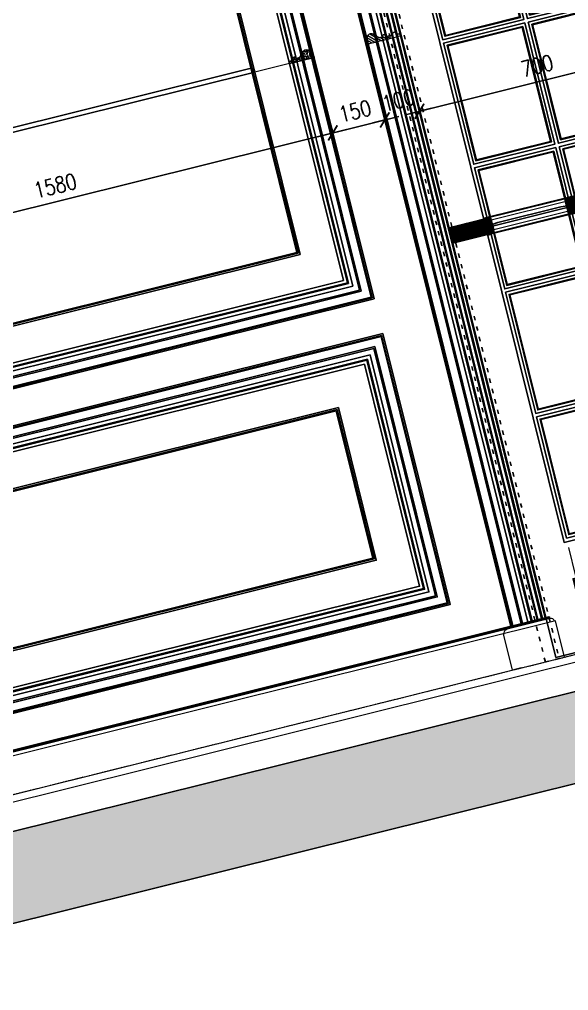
# Model space of a CAD drawing. Header units: inches. Extents: x 122939 to 389145, y 29603 to 529479.
# Drawn here: x 336917 to 338455, y 504473 to 507190 of the extents above; entities that cross this region are included whole.
import ezdxf

# ---------------------------------------------------------------- set-up
doc = ezdxf.new("R2010")
doc.units = ezdxf.units.IN
doc.header["$MEASUREMENT"] = 0
for name, pattern in [('ACAD_ISO03W100', [30, 12, -18]), ('DASHED', [0.75, 0.5, -0.25]), ('HIDDEN', [0.375, 0.25, -0.125])]:
    doc.linetypes.add(name, pattern=pattern)
for name, color, linetype, lineweight in [('A-Dim-ID', 9, 'Continuous', 20), ('A-FLOR-TIL1', 6, 'Continuous', 18), ('CQ Gypsum Hatch', 8, 'Continuous', 20), ('CQ Marble', 6, 'Continuous', 0), ('GRC', 41, 'Continuous', 0)]:
    doc.layers.add(name, color=color, linetype=linetype, lineweight=lineweight)
for name, color, linetype in [('A-Hidden', 8, 'HIDDEN'), ('A-WALL', 7, 'Continuous'), ('Calliper_wall hatch_CHB', 8, 'Continuous'), ('gypsum', 31, 'Continuous')]:
    doc.layers.add(name, color=color, linetype=linetype)
doc.styles.add('ST9', font='romans.shx', dxfattribs={"width": 0.8})
doc.dimstyles.new('DIM-20', dxfattribs={"dimscale": 1000, "dimtxt": 0.044, "dimasz": 0.035, "dimexe": 0.022, "dimexo": 0.022, "dimgap": 0.022, "dimtad": 1, "dimdec": 0, "dimzin": 0, "dimdsep": 46, "dimtxsty": 'ST9', "dimblk1": 'ARCHTICK', "dimblk2": 'ARCHTICK', "dimsah": 1, "dimcen": 0.088, "dimdle": 0.04, "dimclrd": 256, "dimclre": 256, "dimclrt": 3, "dimadec": 0, "dimazin": 0, "dimtfac": 1, "dimtdec": 0, "dimtix": 1, "dimtofl": 0, "dimtmove": 1, "dimatfit": 3, "dimldrblk": 'CLOSED', "dimfxl": 1, "dimtolj": 1, "dimtzin": 0, "dimarcsym": 0})
pattern_1 = [(135, (1.718, -3005.4238), (-1.76776695, -1.76776695), [])]
pattern_2 = [(135, (994.3506, -3005.4238), (-1.76776695, -1.76776695), [])]

# ---------------------------------------------------------------- blocks, each defined once
blk = doc.blocks.new('_ARCHTICK')
at = {"color": 0, "linetype": 'ByBlock', "const_width": 0.15}
blk.add_lwpolyline([(-0.5, -0.5), (0.5, 0.5)], dxfattribs=at)
blk = doc.blocks.new('*D206')
at = {"layer": 'A-Dim-ID', "lineweight": -2, "transparency": 16777216}
for p, q in [((337812.7, 506799.7), (337789.3, 506893.6)), ((336222.6, 506481.2), (337833.4, 506882)), ((336279.4, 506418.3), (336256.1, 506512.2))]:
    blk.add_line(p, q, dxfattribs=at)
at = {"layer": 'Defpoints', "color": 0, "transparency": 16777216}
for p in [(337794.6, 506872.3), (337818, 506778.4, 0), (336284.7, 506396.9, 0)]:
    blk.add_point(p, dxfattribs=at)
at = {"layer": 'A-Dim-ID', "lineweight": -2, "transparency": 16777216, "xscale": 35, "yscale": 35, "zscale": 35}
for p, rotation in [((337794.6, 506872.3), 13.9714232829857), ((336261.4, 506490.8), 193.9714232829857)]:
    blk.add_blockref('_ARCHTICK', p, dxfattribs=dict(at, rotation=rotation))
at = {"layer": 'A-Dim-ID', "color": 3, "transparency": 16777216, "insert": (337017.4, 506724.3), "char_height": 44, "attachment_point": 5, "rotation": 13.9714, "style": 'ST9'}
blk.add_mtext('\\A1;1580', dxfattribs=at)
blk = doc.blocks.new('_CLOSED')
at = {"color": 0, "linetype": 'ByBlock'}
for p, q in [((-1, 0.167), (0, 0)), ((-1, 0.167), (-1, -0.167)), ((0, 0), (-1, -0.167)), ((0, 0), (-1, 0))]:
    blk.add_line(p, q, dxfattribs=at)
blk = doc.blocks.new('*D207')
at = {"layer": 'A-Dim-ID', "lineweight": -2, "transparency": 16777216}
for p, q in [((337938.9, 506913.8), (337934.9, 506929.9)), ((337755.8, 506862.6), (337979, 506918.2)), ((337793.3, 506877.5), (337789.3, 506893.6))]:
    blk.add_line(p, q, dxfattribs=at)
at = {"layer": 'Defpoints', "color": 0, "transparency": 16777216}
for p in [(337940.2, 506908.5), (337944.2, 506892.4, 0), (337798.6, 506856.2, 0)]:
    blk.add_point(p, dxfattribs=at)
at = {"layer": 'A-Dim-ID', "lineweight": -2, "transparency": 16777216, "xscale": 35, "yscale": 35, "zscale": 35}
for p, rotation in [((337940.2, 506908.5), 13.9714232829857), ((337794.6, 506872.3), 193.9714232829857)]:
    blk.add_blockref('_ARCHTICK', p, dxfattribs=dict(at, rotation=rotation))
at = {"layer": 'A-Dim-ID', "color": 3, "transparency": 16777216, "insert": (337856.8, 506933.1), "char_height": 44, "attachment_point": 5, "rotation": 13.9714, "style": 'ST9'}
blk.add_mtext('\\A1;150', dxfattribs=at)
blk = doc.blocks.new('M1')
at = {"layer": 'gypsum', "linetype": 'Continuous'}
h = blk.add_hatch(dxfattribs=at)
h.set_pattern_fill('GYPSUM', color=251, scale=36.842105, style=0, pattern_type=2)
h.set_pattern_definition([(360, (273234.79, 528507.015), (2e-15, 36.8421), [0, -36.8421]), (360, (273234.527, 528503.77), (2e-15, 36.8421), [0, -36.8421]), (360, (273237.11, 528504.44), (2e-15, 36.8421), [0, -36.8421]), (315, (273237.37, 528509.747), (36.8421, -9e-15), [0.2358, -51.8668]), (360, (273235.53, 528509.4), (2e-15, 36.8421), [0, -36.8421]), (360, (273235.53, 528509.4), (2e-15, 36.8421), [0, -36.8421]), (315, (273242.219, 528506.049), (36.8421, -9e-15), [0.2358, -51.8668]), (360, (273242.8, 528506.687), (2e-15, 36.8421), [0, -36.8421]), (360, (273242.8, 528506.687), (2e-15, 36.8421), [0, -36.8421]), (360, (273239.94, 528504.064), (2e-15, 36.8421), [0, -36.8421]), (315, (273244.39, 528504.474), (36.8421, -9e-15), [0.2358, -51.8668]), (315, (273244.39, 528504.474), (36.8421, -9e-15), [0.2358, -51.8668]), (315, (273242.807, 528509.432), (36.8421, -9e-15), [0.2358, -51.8668]), (315, (273242.807, 528509.432), (36.8421, -9e-15), [0.2358, -51.8668]), (360, (273243.383, 528510.347), (2e-15, 36.8421), [0, -36.8421]), (360, (273240.827, 528510.954), (2e-15, 36.8421), [0, -36.8421]), (360, (273246.932, 528510.374), (2e-15, 36.8421), [0, -36.8421]), (360, (273244.505, 528511.947), (2e-15, 36.8421), [0, -36.8421]), (360, (273234.93, 528514.797), (2e-15, 36.8421), [0, -36.8421]), (315, (273239.017, 528516.243), (36.8421, -9e-15), [0.2358, -51.8668]), (315, (273239.017, 528516.243), (36.8421, -9e-15), [0.2358, -51.8668]), (360, (273236.827, 528519.467), (2e-15, 36.8421), [0, -36.8421]), (360, (273236.09, 528517.082), (2e-15, 36.8421), [0, -36.8421]), (360, (273235.245, 528524.425), (2e-15, 36.8421), [0, -36.8421]), (360, (273234.507, 528522.04), (2e-15, 36.8421), [0, -36.8421]), (315, (273239.005, 528526.003), (36.8421, -9e-15), [0.2358, -51.8668]), (315, (273239.005, 528526.003), (36.8421, -9e-15), [0.2358, -51.8668]), (360, (273243.625, 528515.488), (2e-15, 36.8421), [0, -36.8421]), (315, (273244.105, 528519.5), (36.8421, -9e-15), [0.2358, -51.8668]), (360, (273244.096, 528516.754), (2e-15, 36.8421), [0, -36.8421]), (360, (273244.096, 528516.754), (2e-15, 36.8421), [0, -36.8421]), (315, (273242.523, 528524.457), (36.8421, -9e-15), [0.2358, -51.8668]), (315, (273241.934, 528521.074), (36.8421, -9e-15), [0.2358, -51.8668]), (315, (273241.934, 528521.074), (36.8421, -9e-15), [0.2358, -51.8668]), (315, (273241.934, 528521.074), (36.8421, -9e-15), [0.2358, -51.8668]), (315, (273235.012, 528526.818), (36.8421, -9e-15), [0.2358, -51.8668]), (315, (273235.012, 528526.818), (36.8421, -9e-15), [0.2358, -51.8668]), (360, (273236.565, 528531.054), (2e-15, 36.8421), [0, -36.8421]), (360, (273236.143, 528538.297), (2e-15, 36.8421), [0, -36.8421]), (360, (273235.88, 528535.053), (2e-15, 36.8421), [0, -36.8421]), (360, (273238.463, 528535.724), (2e-15, 36.8421), [0, -36.8421]), (360, (273237.725, 528533.34), (2e-15, 36.8421), [0, -36.8421]), (315, (273240.653, 528532.5), (36.8421, -9e-15), [0.2358, -51.8668]), (360, (273242.463, 528527.21), (2e-15, 36.8421), [0, -36.8421]), (360, (273242.463, 528527.21), (2e-15, 36.8421), [0, -36.8421]), (360, (273245.26, 528531.744), (2e-15, 36.8421), [0, -36.8421]), (360, (273245.02, 528526.604), (2e-15, 36.8421), [0, -36.8421]), (360, (273246.14, 528528.203), (2e-15, 36.8421), [0, -36.8421]), (315, (273243.57, 528537.33), (36.8421, -9e-15), [0.2358, -51.8668]), (315, (273243.57, 528537.33), (36.8421, -9e-15), [0.2358, -51.8668]), (315, (273245.74, 528535.755), (36.8421, -9e-15), [0.2358, -51.8668]), (360, (273244.15, 528537.97), (2e-15, 36.8421), [0, -36.8421]), (360, (273245.732, 528533.01), (2e-15, 36.8421), [0, -36.8421]), (360, (273245.732, 528533.01), (2e-15, 36.8421), [0, -36.8421]), (315, (273250.58, 528503.512), (36.8421, -9e-15), [0.2358, -51.8668]), (360, (273252.315, 528503.59), (2e-15, 36.8421), [0, -36.8421]), (360, (273250.403, 528505.074), (2e-15, 36.8421), [0, -36.8421]), (360, (273250.403, 528505.074), (2e-15, 36.8421), [0, -36.8421]), (360, (273249.67, 528506.44), (2e-15, 36.8421), [0, -36.8421]), (360, (273255.97, 528506.47), (2e-15, 36.8421), [0, -36.8421]), (360, (273252.787, 528504.855), (2e-15, 36.8421), [0, -36.8421]), (360, (273253.86, 528506.66), (2e-15, 36.8421), [0, -36.8421]), (315, (273248.997, 528508.316), (36.8421, -9e-15), [0.2358, -51.8668]), (315, (273248.997, 528508.316), (36.8421, -9e-15), [0.2358, -51.8668]), (360, (273248.917, 528513.175), (2e-15, 36.8421), [0, -36.8421]), (315, (273253.693, 528508.798), (36.8421, -9e-15), [0.2358, -51.8668]), (360, (273254.39, 528511.43), (2e-15, 36.8421), [0, -36.8421]), (360, (273256.972, 528512.1), (2e-15, 36.8421), [0, -36.8421]), (360, (273256.235, 528509.715), (2e-15, 36.8421), [0, -36.8421]), (360, (273256.235, 528509.715), (2e-15, 36.8421), [0, -36.8421]), (360, (273253.26, 528512.057), (2e-15, 36.8421), [0, -36.8421]), (315, (273260.745, 528503.918), (36.8421, -9e-15), [0.2358, -51.8668]), (315, (273260.745, 528503.918), (36.8421, -9e-15), [0.2358, -51.8668]), (360, (273257.817, 528504.757), (2e-15, 36.8421), [0, -36.8421]), (360, (273265.352, 528503.162), (2e-15, 36.8421), [0, -36.8421]), (315, (273260.16, 528513.538), (36.8421, -9e-15), [0.2358, -51.8668]), (360, (273258.555, 528507.14), (2e-15, 36.8421), [0, -36.8421]), (360, (273258.555, 528507.14), (2e-15, 36.8421), [0, -36.8421]), (315, (273264.25, 528512.132), (36.8421, -9e-15), [0.2358, -51.8668]), (315, (273263.662, 528508.748), (36.8421, -9e-15), [0.2358, -51.8668]), (360, (273264.24, 528509.387), (2e-15, 36.8421), [0, -36.8421]), (360, (273264.24, 528509.387), (2e-15, 36.8421), [0, -36.8421]), (360, (273264.24, 528509.387), (2e-15, 36.8421), [0, -36.8421]), (315, (273265.833, 528507.173), (36.8421, -9e-15), [0.2358, -51.8668]), (315, (273265.833, 528507.173), (36.8421, -9e-15), [0.2358, -51.8668]), (360, (273265.824, 528504.43), (2e-15, 36.8421), [0, -36.8421]), (315, (273270.44, 528511.016), (36.8421, -9e-15), [0.2358, -51.8668]), (315, (273270.44, 528511.016), (36.8421, -9e-15), [0.2358, -51.8668]), (360, (273271.113, 528509.14), (2e-15, 36.8421), [0, -36.8421]), (315, (273250.35, 528539.598), (36.8421, -9e-15), [0.2358, -51.8668]), (315, (273250.35, 528539.598), (36.8421, -9e-15), [0.2358, -51.8668]), (315, (273250.296, 528518.383), (36.8421, -9e-15), [0.2358, -51.8668]), (360, (273252.573, 528516.056), (2e-15, 36.8421), [0, -36.8421]), (360, (273249.39, 528514.44), (2e-15, 36.8421), [0, -36.8421]), (360, (273249.39, 528514.44), (2e-15, 36.8421), [0, -36.8421]), (315, (273256.168, 528514.352), (36.8421, -9e-15), [0.2358, -51.8668]), (315, (273256.168, 528514.352), (36.8421, -9e-15), [0.2358, -51.8668]), (360, (273253.38, 528519.706), (2e-15, 36.8421), [0, -36.8421]), (360, (273254.42, 528514.342), (2e-15, 36.8421), [0, -36.8421]), (315, (273248.713, 528523.341), (36.8421, -9e-15), [0.2358, -51.8668]), (360, (273250.12, 528520.1), (2e-15, 36.8421), [0, -36.8421]), (360, (273249.385, 528521.467), (2e-15, 36.8421), [0, -36.8421]), (360, (273249.385, 528521.467), (2e-15, 36.8421), [0, -36.8421]), (315, (273254.757, 528524.914), (36.8421, -9e-15), [0.2358, -51.8668]), (360, (273253.85, 528520.972), (2e-15, 36.8421), [0, -36.8421]), (360, (273253.575, 528521.685), (2e-15, 36.8421), [0, -36.8421]), (360, (273253.575, 528521.685), (2e-15, 36.8421), [0, -36.8421]), (360, (273257.72, 528518.59), (2e-15, 36.8421), [0, -36.8421]), (315, (273261.81, 528520.034), (36.8421, -9e-15), [0.2358, -51.8668]), (360, (273263.62, 528514.745), (2e-15, 36.8421), [0, -36.8421]), (360, (273263.62, 528514.745), (2e-15, 36.8421), [0, -36.8421]), (360, (273258.88, 528520.873), (2e-15, 36.8421), [0, -36.8421]), (360, (273257.3, 528525.83), (2e-15, 36.8421), [0, -36.8421]), (360, (273257.035, 528522.588), (2e-15, 36.8421), [0, -36.8421]), (360, (273259.62, 528523.258), (2e-15, 36.8421), [0, -36.8421]), (315, (273264.726, 528524.865), (36.8421, -9e-15), [0.2358, -51.8668]), (360, (273265.306, 528525.503), (2e-15, 36.8421), [0, -36.8421]), (360, (273265.306, 528525.503), (2e-15, 36.8421), [0, -36.8421]), (360, (273248.568, 528526.63), (2e-15, 36.8421), [0, -36.8421]), (360, (273251.025, 528530.698), (2e-15, 36.8421), [0, -36.8421]), (360, (273250.553, 528529.43), (2e-15, 36.8421), [0, -36.8421]), (360, (273255.452, 528527.546), (2e-15, 36.8421), [0, -36.8421]), (360, (273254.895, 528528.314), (2e-15, 36.8421), [0, -36.8421]), (360, (273254.21, 528532.313), (2e-15, 36.8421), [0, -36.8421]), (360, (273256.055, 528530.6), (2e-15, 36.8421), [0, -36.8421]), (315, (273251.93, 528534.64), (36.8421, -9e-15), [0.2358, -51.8668]), (360, (273251.755, 528536.356), (2e-15, 36.8421), [0, -36.8421]), (360, (273251.755, 528536.356), (2e-15, 36.8421), [0, -36.8421]), (360, (273251.02, 528537.723), (2e-15, 36.8421), [0, -36.8421]), (360, (273256.55, 528534.96), (2e-15, 36.8421), [0, -36.8421]), (360, (273256.08, 528533.695), (2e-15, 36.8421), [0, -36.8421]), (360, (273255.21, 528537.942), (2e-15, 36.8421), [0, -36.8421]), (315, (273258.87, 528528.342), (36.8421, -9e-15), [0.2358, -51.8668]), (360, (273258.036, 528528.216), (2e-15, 36.8421), [0, -36.8421]), (360, (273260.42, 528532.578), (2e-15, 36.8421), [0, -36.8421]), (360, (273260.42, 528532.578), (2e-15, 36.8421), [0, -36.8421]), (315, (273265.315, 528528.248), (36.8421, -9e-15), [0.2358, -51.8668]), (315, (273262.862, 528527.527), (36.8421, -9e-15), [0.2358, -51.8668]), (315, (273262.862, 528527.527), (36.8421, -9e-15), [0.2358, -51.8668]), (315, (273262.862, 528527.527), (36.8421, -9e-15), [0.2358, -51.8668]), (315, (273257.458, 528538.904), (36.8421, -9e-15), [0.2358, -51.8668]), (360, (273259.735, 528536.577), (2e-15, 36.8421), [0, -36.8421]), (360, (273259.735, 528536.577), (2e-15, 36.8421), [0, -36.8421]), (315, (273264.51, 528534.024), (36.8421, -9e-15), [0.2358, -51.8668]), (315, (273264.51, 528534.024), (36.8421, -9e-15), [0.2358, -51.8668]), (360, (273262.32, 528537.247), (2e-15, 36.8421), [0, -36.8421]), (360, (273261.582, 528534.863), (2e-15, 36.8421), [0, -36.8421]), (360, (273269.723, 528514.165), (2e-15, 36.8421), [0, -36.8421]), (360, (273266.416, 528519.28), (2e-15, 36.8421), [0, -36.8421]), (360, (273266.175, 528514.138), (2e-15, 36.8421), [0, -36.8421]), (360, (273267.296, 528515.738), (2e-15, 36.8421), [0, -36.8421]), (315, (273266.897, 528523.29), (36.8421, -9e-15), [0.2358, -51.8668]), (360, (273266.888, 528520.545), (2e-15, 36.8421), [0, -36.8421]), (360, (273266.888, 528520.545), (2e-15, 36.8421), [0, -36.8421]), (360, (273268.875, 528528.128), (2e-15, 36.8421), [0, -36.8421]), (360, (273266.32, 528528.734), (2e-15, 36.8421), [0, -36.8421]), (360, (273269.997, 528529.727), (2e-15, 36.8421), [0, -36.8421]), (315, (273269.598, 528537.28), (36.8421, -9e-15), [0.2358, -51.8668]), (315, (273267.427, 528538.854), (36.8421, -9e-15), [0.2358, -51.8668]), (360, (273269.59, 528534.534), (2e-15, 36.8421), [0, -36.8421]), (360, (273269.117, 528533.27), (2e-15, 36.8421), [0, -36.8421]), (360, (273269.117, 528533.27), (2e-15, 36.8421), [0, -36.8421]), (360, (273269.117, 528533.27), (2e-15, 36.8421), [0, -36.8421]), (360, (273260, 528539.82), (2e-15, 36.8421), [0, -36.8421]), (360, (273268.006, 528539.493), (2e-15, 36.8421), [0, -36.8421])])
edge = h.paths.add_edge_path()
edge.add_arc((272491.1, 527822.2), 11.9, 283.9461, 462.7163)
edge.add_line((272488.5, 527833.8), (272488.5, 527836.1))
edge.add_ellipse((272488.5, 527840.4), major_axis=(-6.53, 0), ratio=0.663806, start_angle=0, end_angle=90, ccw=False)
edge.add_line((272482, 527840.4), (272477.4, 527840.4))
edge.add_line((272477.4, 527840.4), (272477.4, 527770))
edge.add_line((272477.4, 527770), (272482.5, 527770))
edge.add_arc((272492.2, 527770.8), 9.73, 123.9206, 185.0555, ccw=False)
edge.add_line((272486.7, 527778.9), (272486.7, 527781.3))
edge.add_arc((272486.2, 527786.4), 5.15, 276.0442, 443.9558)
edge.add_arc((272497.1, 527795.8), 11.2, 106.1159, 202.4548, ccw=False)
edge.add_spline(control_points=[(272494, 527806.6), (272494, 527807.9), (272494, 527809.3), (272494, 527810.7)], knot_values=[0, 0, 0, 0, 0.167192, 0.167192, 0.167192, 0.167192], degree=3, periodic=0)
for p, q in [((272477.4, 527840.4), (272477.4, 527770)), ((272482, 527840.4), (272477.4, 527840.4)), ((272488.5, 527836.1), (272488.5, 527833.8)), ((272477.4, 527770), (272482.5, 527770)), ((272486.7, 527781.3), (272486.7, 527778.9))]:
    blk.add_line(p, q, dxfattribs=at)
for centre, radius, start, end in [((272491.1, 527822.2), 11.9, 283.9461, 102.7163), ((272497.1, 527795.8), 11.2, 106.1159, 202.4548), ((272486.2, 527786.4), 5.15, 276.0442, 83.9558), ((272492.2, 527770.8), 9.73, 123.9206, 185.0555)]:
    blk.add_arc(centre, radius, start, end, dxfattribs=at)
blk.add_ellipse((272488.5, 527840.4), major_axis=(-6.53, 0), ratio=0.663806, start_param=0, end_param=1.570796, dxfattribs=at)
blk.add_spline([(272494, 527810.7), (272494, 527806.6)], degree=3, dxfattribs=at)
blk = doc.blocks.new('french door fixed panel')
at = {"lineweight": 0}
h = blk.add_hatch(dxfattribs=at)
h.set_pattern_fill('ANSI31', color=8, scale=20, angle=90)
h.set_pattern_definition(pattern_1)
h.paths.add_polyline_path([(6901.2, 2857.1), (7001.2, 2857.1), (7001.2, 2901.1), (6901.2, 2901.1)])
h = blk.add_hatch(dxfattribs=at)
h.set_pattern_fill('ANSI31', color=8, scale=20)
h.set_pattern_definition([(45, (-0.3673, -3005.4238), (-1.76776695, 1.76776695), [])])
h.paths.add_polyline_path([(7021.1, 2893.1), (7019.1, 2893.1, 0.414214), (7011.1, 2901.1), (7011.1, 2903.1), (7001.1, 2903.1), (7001.1, 2855.1), (7011.1, 2855.1), (7011.1, 2882.1), (7021.1, 2882.1)])
h = blk.add_hatch(dxfattribs=at)
h.set_pattern_fill('ANSI31', color=8, scale=20)
h.set_pattern_definition([(45, (994.3506, -3005.4238), (-1.76776695, 1.76776695), [])])
edge = h.paths.add_edge_path()
edge.add_line((7245.6, 2855.1), (7245.6, 2882.1))
edge.add_line((7245.6, 2882.1), (7235.6, 2882.1))
edge.add_line((7235.6, 2882.1), (7235.6, 2893.1))
edge.add_line((7235.6, 2893.1), (7237.6, 2893.1))
edge.add_arc((7245.6, 2893.1), 8, 90, 180, ccw=False)
edge.add_line((7245.6, 2901.1), (7245.6, 2903.1))
edge.add_line((7245.6, 2903.1), (7255.6, 2903.1))
edge.add_line((7255.6, 2903.1), (7255.6, 2901.1))
edge.add_arc((7255.6, 2893.1), 8, 0, 90, ccw=False)
edge.add_line((7263.6, 2893.1), (7265.6, 2893.1))
edge.add_line((7265.6, 2893.1), (7265.6, 2882.1))
edge.add_line((7265.6, 2882.1), (7255.6, 2882.1))
edge.add_line((7255.6, 2882.1), (7255.6, 2855.1))
edge.add_line((7255.6, 2855.1), (7245.6, 2855.1))
h = blk.add_hatch(dxfattribs=at)
h.set_pattern_fill('ANSI31', color=8, scale=20)
h.set_pattern_definition([(45, (743.7012, -3005.4238), (-1.76776695, 1.76776695), [])])
h.paths.add_polyline_path([(7479.9, 2893.1), (7481.9, 2893.1, -0.414214), (7489.9, 2901.1), (7489.9, 2903.1), (7499.9, 2903.1), (7499.9, 2855.1), (7489.9, 2855.1), (7489.9, 2882.1), (7479.9, 2882.1)])
h = blk.add_hatch(dxfattribs=at)
h.set_pattern_fill('ANSI31', color=8, scale=20, angle=90)
h.set_pattern_definition(pattern_1)
h.paths.add_polyline_path([(7599.9, 2857.1), (7499.9, 2857.1), (7499.9, 2901.1), (7599.9, 2901.1)])
h = blk.add_hatch(dxfattribs=at)
h.set_pattern_fill('ANSI31', color=8, scale=20, angle=90)
h.set_pattern_definition([(135, (-0.3673, -3005.4238), (-1.76776695, -1.76776695), [])])
h.paths.add_polyline_path([(7021.1, 2876.1), (7011.1, 2876.1), (7011.1, 2857.1, 0.414214), (7019.1, 2865.1), (7021.1, 2865.1)])
h = blk.add_hatch(dxfattribs=at)
h.set_pattern_fill('ANSI31', color=8, scale=20, angle=90)
h.set_pattern_definition(pattern_2)
edge = h.paths.add_edge_path()
edge.add_line((7245.6, 2857.1), (7245.6, 2876.1))
edge.add_line((7245.6, 2876.1), (7235.6, 2876.1))
edge.add_line((7235.6, 2876.1), (7235.6, 2865.1))
edge.add_line((7235.6, 2865.1), (7237.6, 2865.1))
edge.add_arc((7245.6, 2865.1), 8, 180, 270)
h = blk.add_hatch(dxfattribs=at)
h.set_pattern_fill('ANSI31', color=8, scale=20, angle=90)
h.set_pattern_definition(pattern_2)
edge = h.paths.add_edge_path()
edge.add_line((7255.6, 2857.1), (7255.6, 2876.1))
edge.add_line((7255.6, 2876.1), (7265.6, 2876.1))
edge.add_line((7265.6, 2876.1), (7265.6, 2865.1))
edge.add_line((7265.6, 2865.1), (7263.6, 2865.1))
edge.add_arc((7255.6, 2865.1), 8, -90, 0, ccw=False)
h = blk.add_hatch(dxfattribs=at)
h.set_pattern_fill('ANSI31', color=8, scale=20, angle=90)
h.set_pattern_definition([(135, (743.7012, -3005.4238), (-1.76776695, -1.76776695), [])])
h.paths.add_polyline_path([(7479.9, 2876.1), (7489.9, 2876.1), (7489.9, 2857.1, -0.414214), (7481.9, 2865.1), (7479.9, 2865.1)])
at = {"color": 8, "lineweight": 0}
for p, q in [((7001.2, 4134.2), (7001.2, 4234.2)), ((7391.5, 4134.2), (7391.5, 4234.2)), ((7491.5, 4134.2), (7491.5, 4234.2)), ((7007.8, 2903.1), (7489.9, 2903.1)), ((7011.2, 2901.1), (7245.6, 2901.1)), ((7021.2, 2893.1), (7237.6, 2893.1)), ((7255.6, 2901.1), (7489.9, 2901.1)), ((7263.6, 2893.1), (7479.9, 2893.1)), ((7011.2, 2857.1), (7245.6, 2857.1)), ((7011.2, 2855.1), (7489.9, 2855.1)), ((7021.2, 2865.1), (7237.6, 2865.1)), ((7255.6, 2857.1), (7489.9, 2857.1)), ((7263.6, 2865.1), (7479.9, 2865.1)), ((7001.2, 1952.2), (7001.2, 1869.3)), ((7491.5, 1952.2), (7491.5, 1869.3))]:
    blk.add_line(p, q, dxfattribs=at)
at = {"color": 8, "lineweight": -2}
blk.add_line((7244.2, 2865.6), (7244.2, 2865.6), dxfattribs=at)
at = {"color": 0, "lineweight": -2, "elevation": 0}
for points in [[(7599.9, 4234.2), (6901.2, 4234.2), (6901.2, 1662.2), (7599.9, 1662.2)], [(7499.9, 4134.2), (7001.2, 4134.2), (7001.2, 1969.3), (7499.9, 1969.3)], [(7245.6, 4124.2), (7011.2, 4124.2), (7011.2, 3775.1), (7245.6, 3775.1)], [(7237.6, 4116.2), (7019.2, 4116.2), (7019.2, 3783.1), (7237.6, 3783.1)], [(7235.6, 4114.2), (7021.2, 4114.2), (7021.2, 3785.1), (7235.6, 3785.1)], [(7255.6, 4124.2), (7489.9, 4124.2), (7489.9, 3775.1), (7255.6, 3775.1)], [(7263.6, 4116.2), (7481.9, 4116.2), (7481.9, 3783.1), (7263.6, 3783.1)], [(7265.6, 4114.2), (7479.9, 4114.2), (7479.9, 3785.1), (7265.6, 3785.1)], [(7245.6, 3765.1), (7011.2, 3765.1), (7011.2, 3415.9), (7245.6, 3415.9)], [(7237.6, 3757.1), (7019.2, 3757.1), (7019.2, 3423.9), (7237.6, 3423.9)], [(7235.6, 3755.1), (7021.2, 3755.1), (7021.2, 3425.9), (7235.6, 3425.9)], [(7255.6, 3765.1), (7489.9, 3765.1), (7489.9, 3415.9), (7255.6, 3415.9)], [(7263.6, 3757.1), (7481.9, 3757.1), (7481.9, 3423.9), (7263.6, 3423.9)], [(7265.6, 3755.1), (7479.9, 3755.1), (7479.9, 3425.9), (7265.6, 3425.9)], [(7245.6, 3405.9), (7011.2, 3405.9), (7011.2, 3056.7), (7245.6, 3056.7)], [(7237.6, 3397.9), (7019.2, 3397.9), (7019.2, 3064.7), (7237.6, 3064.7)], [(7255.6, 3405.9), (7489.9, 3405.9), (7489.9, 3056.7), (7255.6, 3056.7)], [(7263.6, 3397.9), (7481.9, 3397.9), (7481.9, 3064.7), (7263.6, 3064.7)], [(7235.6, 3395.9), (7021.2, 3395.9), (7021.2, 3066.7), (7235.6, 3066.7)], [(7265.6, 3395.9), (7479.9, 3395.9), (7479.9, 3066.7), (7265.6, 3066.7)], [(7245.6, 3046.7), (7011.2, 3046.7), (7011.2, 2697.6), (7245.6, 2697.6)], [(7255.6, 3046.7), (7489.9, 3046.7), (7489.9, 2697.6), (7255.6, 2697.6)], [(7237.6, 3038.7), (7019.2, 3038.7), (7019.2, 2705.6), (7237.6, 2705.6)], [(7235.6, 3036.7), (7021.2, 3036.7), (7021.2, 2707.6), (7235.6, 2707.6)], [(7263.6, 3038.7), (7481.9, 3038.7), (7481.9, 2705.6), (7263.6, 2705.6)], [(7265.6, 3036.7), (7479.9, 3036.7), (7479.9, 2707.6), (7265.6, 2707.6)], [(7245.6, 2687.6), (7011.2, 2687.6), (7011.2, 2338.4), (7245.6, 2338.4)], [(7237.6, 2679.6), (7019.2, 2679.6), (7019.2, 2346.4), (7237.6, 2346.4)], [(7237.6, 2679.6), (7019.2, 2679.6), (7019.2, 2346.4), (7237.6, 2346.4)], [(7235.6, 2677.6), (7021.2, 2677.6), (7021.2, 2348.4), (7235.6, 2348.4)], [(7235.6, 2677.6), (7021.2, 2677.6), (7021.2, 2348.4), (7235.6, 2348.4)], [(7255.6, 2687.6), (7489.9, 2687.6), (7489.9, 2338.4), (7255.6, 2338.4)], [(7263.6, 2679.6), (7481.9, 2679.6), (7481.9, 2346.4), (7263.6, 2346.4)], [(7263.6, 2679.6), (7481.9, 2679.6), (7481.9, 2346.4), (7263.6, 2346.4)], [(7265.6, 2677.6), (7479.9, 2677.6), (7479.9, 2348.4), (7265.6, 2348.4)], [(7265.6, 2677.6), (7479.9, 2677.6), (7479.9, 2348.4), (7265.6, 2348.4)], [(7245.6, 2328.4), (7011.2, 2328.4), (7011.2, 1979.3), (7245.6, 1979.3)], [(7245.6, 2328.4), (7011.2, 2328.4), (7011.2, 1979.3), (7245.6, 1979.3)], [(7237.6, 2320.4), (7019.2, 2320.4), (7019.2, 1987.3), (7237.6, 1987.3)], [(7237.6, 2320.4), (7019.2, 2320.4), (7019.2, 1987.3), (7237.6, 1987.3)], [(7235.6, 2318.4), (7021.2, 2318.4), (7021.2, 1989.3), (7235.6, 1989.3)], [(7235.6, 2318.4), (7021.2, 2318.4), (7021.2, 1989.3), (7235.6, 1989.3)], [(7255.6, 2328.4), (7489.9, 2328.4), (7489.9, 1979.3), (7255.6, 1979.3)], [(7255.6, 2328.4), (7489.9, 2328.4), (7489.9, 1979.3), (7255.6, 1979.3)], [(7263.6, 2320.4), (7481.9, 2320.4), (7481.9, 1987.3), (7263.6, 1987.3)], [(7263.6, 2320.4), (7481.9, 2320.4), (7481.9, 1987.3), (7263.6, 1987.3)], [(7265.6, 2318.4), (7479.9, 2318.4), (7479.9, 1989.3), (7265.6, 1989.3)], [(7265.6, 2318.4), (7479.9, 2318.4), (7479.9, 1989.3), (7265.6, 1989.3)]]:
    blk.add_lwpolyline(points, close=True, dxfattribs=at)
at = {"color": 8, "lineweight": -2, "elevation": 0}
for points in [[(6901.2, 2857.1), (7001.2, 2857.1), (7001.2, 2901.1), (6901.2, 2901.1), (6901.2, 2857.1)], [(7599.9, 2857.1), (7499.9, 2857.1), (7499.9, 2901.1), (7599.9, 2901.1), (7599.9, 2857.1)]]:
    blk.add_lwpolyline(points, dxfattribs=at)
for points in [[(7011.2, 2855.1), (7001.2, 2855.1), (7001.2, 2903.1), (7011.2, 2903.1), (7011.2, 2901.1, -0.414214), (7019.2, 2893.1), (7021.2, 2893.1), (7021.2, 2882.1), (7011.2, 2882.1), (7011.2, 2855.1)], [(7489.9, 2855.1), (7499.9, 2855.1), (7499.9, 2903.1), (7489.9, 2903.1), (7489.9, 2901.1, 0.414214), (7481.9, 2893.1), (7479.9, 2893.1), (7479.9, 2882.1), (7489.9, 2882.1), (7489.9, 2855.1)], [(7011.2, 2857.1), (7011.2, 2876.1), (7021.2, 2876.1), (7021.2, 2865.1), (7019.2, 2865.1, -0.414214), (7011.2, 2857.1, 1)], [(7245.6, 2857.1), (7245.6, 2876.1), (7235.6, 2876.1), (7235.6, 2865.1), (7237.6, 2865.1, 0.414214), (7245.6, 2857.1, -1)], [(7255.6, 2857.1), (7255.6, 2876.1), (7265.6, 2876.1), (7265.6, 2865.1), (7263.6, 2865.1, -0.414214), (7255.6, 2857.1, 1)], [(7489.9, 2857.1), (7489.9, 2876.1), (7479.9, 2876.1), (7479.9, 2865.1), (7481.9, 2865.1, 0.414214), (7489.9, 2857.1, -1)]]:
    blk.add_lwpolyline(points, format="xyb", dxfattribs=at)
at = {"color": 8, "elevation": 0}
for points in [[(7037.5, 2882.2), (7013.2, 2880.2), (7013.2, 2876.2), (7243.6, 2876.2), (7243.6, 2880.2), (7219.3, 2882.2)], [(7463.7, 2882.2), (7487.9, 2880.2), (7487.9, 2876.2), (7257.6, 2876.2), (7257.6, 2880.2), (7281.8, 2882.2)]]:
    blk.add_lwpolyline(points, close=True, dxfattribs=at)
at = {"color": 8, "lineweight": -2, "elevation": 0}
blk.add_lwpolyline([(7255.6, 2855.1), (7255.6, 2882.1), (7265.6, 2882.1), (7265.6, 2893.1), (7263.6, 2893.1, 0.414214), (7255.6, 2901.1), (7255.6, 2903.1), (7245.6, 2903.1), (7245.6, 2901.1, 0.414214), (7237.6, 2893.1), (7235.6, 2893.1), (7235.6, 2882.1), (7245.6, 2882.1), (7245.6, 2855.1)], format="xyb", close=True, dxfattribs=at)
at = {"color": 0, "lineweight": -2, "elevation": 0}
for points in [[(7001.2, 1662.2), (7001.2, 1864.2), (7499.9, 1864.2), (7499.9, 1662.2)], [(7003.2, 1662.2), (7003.2, 1862.2), (7497.9, 1862.2), (7497.9, 1662.2)], [(7011.2, 1662.2), (7011.2, 1854.2), (7489.9, 1854.2), (7489.9, 1662.2)]]:
    blk.add_lwpolyline(points, dxfattribs=at)
blk = doc.blocks.new('*D356')
at = {"layer": 'A-Dim-ID', "lineweight": -2, "transparency": 16777216}
for p, q in [((338037.2, 506932.7), (338071.2, 506941.1)), ((337940.2, 506908.5), (337906.2, 506900.1))]:
    blk.add_line(p, q, dxfattribs=at)
at = {"layer": 'Defpoints', "color": 0, "transparency": 16777216}
for p in [(338037.2, 506932.7, 0), (338037.2, 506932.7), (337940.2, 506908.5)]:
    blk.add_point(p, dxfattribs=at)
at = {"layer": 'A-Dim-ID', "lineweight": -2, "transparency": 16777216, "xscale": 35, "yscale": 35, "zscale": 35}
for p, rotation in [((338037.2, 506932.7), 193.9714232829857), ((337940.2, 506908.5), 13.9714232829857)]:
    blk.add_blockref('_ARCHTICK', p, dxfattribs=dict(at, rotation=rotation))
at = {"layer": 'A-Dim-ID', "color": 3, "transparency": 16777216, "insert": (337978.1, 506963.3), "char_height": 44, "attachment_point": 5, "rotation": 13.9714, "style": 'ST9'}
blk.add_mtext('\\A1;100', dxfattribs=at)
blk = doc.blocks.new('*D357')
at = {"layer": 'A-Dim-ID', "lineweight": -2, "transparency": 16777216}
blk.add_line((337998.4, 506923), (338755.6, 507111.4), dxfattribs=at)
at = {"layer": 'Defpoints', "color": 0, "transparency": 16777216}
for p in [(338716.8, 507101.7, 0), (338716.8, 507101.7), (338037.2, 506932.7, 0)]:
    blk.add_point(p, dxfattribs=at)
at = {"layer": 'A-Dim-ID', "lineweight": -2, "transparency": 16777216, "xscale": 35, "yscale": 35, "zscale": 35}
for p, rotation in [((338716.8, 507101.7), 13.9714232829857), ((338037.2, 506932.7), 193.9714232829857)]:
    blk.add_blockref('_ARCHTICK', p, dxfattribs=dict(at, rotation=rotation))
at = {"layer": 'A-Dim-ID', "color": 3, "transparency": 16777216, "insert": (338366.4, 507059.9), "char_height": 44, "attachment_point": 5, "rotation": 13.9714, "style": 'ST9'}
blk.add_mtext('\\A1;700', dxfattribs=at)

msp = doc.modelspace()

# ---------------------------------------------------------------- hatches: boundary and pattern name
at = {"layer": 'Calliper_wall hatch_CHB', "ltscale": 300}
h = msp.add_hatch(dxfattribs=at)
h.set_pattern_fill('AR-CONC', color=256, scale=10, style=0)
h.set_pattern_definition([(63.971423, (252734.533, 457684.53), (71.11917, 11.22781), [7.5, -82.5]), (8.97142, (252734.53, 457684.53), (-31.625426, 69.643965), [6, -66]), (114.42287, (252740.46, 457685.464), (39.493744, 80.871776), [6.37402, -70.11421]), (60.15562, (252729.7, 457703.94), (107.5631, 9.70499), [11.25, -123.75]), (110.60706, (252738.67, 457704.75), (67.1822, 117.09634), [9.56103, -105.17138]), (5.15559, (252729.7, 457703.94), (67.1822, 117.09634), [9, -99]), (34.971423, (252740.616, 457701.5), (67.645578, -24.659192), [7.5, -82.5]), (339.97142, (252740.616, 457701.5), (6.103844, 76.244295), [6, -66]), (85.42287, (252746.25, 457699.444), (73.74942, 51.5851), [6.37402, -70.11421]), (51.471423, (252734.533, 457684.53), (-6.857308, 32.598146), [0, -65.2, 0, -67, 0, -66.25]), (21.471423, (252734.533, 457684.53), (16.006101, 44.62585), [0, -38.2, 0, -63.7, 0, -25.25]), (341.471423, (252712.893, 457679.145), (52.347558, 10.6997366), [0, -25, 0, -78, 0, -103.5]), (331.471423, (252703.19, 457676.73), (54.17642, 23.794676), [0, -32.5, 0, -51.8, 0, -73.5])])
h.paths.add_polyline_path([(344123.607, 506715.699), (343780.158, 506630.25), (336083.663, 504715.374), (336144.022, 504472.77), (344183.967, 506473.095)])
at = {"layer": 'CQ Gypsum Hatch'}
h = msp.add_hatch(dxfattribs=at)
h.set_pattern_fill('ANSI31', color=256, scale=50, angle=283.971423, style=0)
h.set_pattern_definition([(328.9714233, (570440.7003, 476247.342), (3.22165956, 5.35568947), [])])
edge = h.paths.add_edge_path()
edge.add_arc((337902.021, 507137.54), 11.879, 387.917513, 566.687745)
edge.add_line((337891.408, 507132.205), (337889.153, 507131.644))
edge.add_ellipse((337884.944, 507130.597), major_axis=(1.577, -6.34), ratio=0.66380614, start_angle=0, end_angle=90, ccw=False)
edge.add_line((337886.521, 507124.256), (337887.629, 507119.805))
edge.add_line((337887.629, 507119.805), (337956.006, 507136.817))
edge.add_line((337956.006, 507136.817), (337954.774, 507141.769))
edge.add_arc((337951.601, 507150.97), 9.733, 227.892009, 289.026878, ccw=False)
edge.add_line((337945.075, 507143.75), (337942.767, 507143.176))
edge.add_arc((337937.925, 507141.412), 5.153, 380.015637, 547.92721)
edge.add_arc((337926.18, 507149.7), 11.184, 210.087299, 306.4262, ccw=False)
edge.add_spline(control_points=[(337916.503, 507144.093), (337915.175, 507143.763), (337913.846, 507143.432), (337912.518, 507143.102)], knot_values=[0, 0, 0, 0, 0.16719196, 0.16719196, 0.16719196, 0.16719196], degree=3, periodic=0)

# ---------------------------------------------------------------- linework, layer by layer
msp.add_line((337793.693, 507909.742, 0.001), (338389.32, 505515.725, -0.006))
at = {"color": 0, "linetype": 'ACAD_ISO03W100', "elevation": -0.008}
msp.add_lwpolyline([(338428.42, 505401.795), (338389.604, 505392.137), (337757.723, 507931.868), (338466.384, 508108.181), (338476.042, 508069.365), (337806.197, 507902.708)], close=True, dxfattribs=at)
at = {"layer": 'A-FLOR-TIL1'}
for p, q in [((336059.519, 504812.416, 0), (343610.452, 506691.075, 0)), ((336064.348, 504793.008, 0), (343615.281, 506671.667, 0))]:
    msp.add_line(p, q, dxfattribs=at)
at = {"layer": 'A-FLOR-TIL1', "elevation": -0.006}
for points in [[(338399.448, 505518.245), (336516.627, 505049.802)], [(338401.871, 505516.787), (336524.125, 505049.607)], [(338402.616, 505513.881), (336524.849, 505046.695)], [(338417.625, 505507.31), (336539.879, 505040.13)]]:
    msp.add_lwpolyline(points, dxfattribs=at)
at = {"layer": 'A-Hidden', "linetype": 'DASHED', "lineweight": 0, "ltscale": 10}
msp.add_line((335657.31, 504712.347, 0), (345396.053, 507135.33, 0), dxfattribs=at)
at = {"layer": 'A-WALL'}
for p, q in [((344123.607, 506715.699, 0), (336083.663, 504715.374, 0)), ((344183.967, 506473.095, 0), (336144.022, 504472.77, 0))]:
    msp.add_line(p, q, dxfattribs=at)
at = {"layer": 'CQ Marble', "elevation": 0}
for points in [[(338418.716, 505399.38), (338442.976, 505405.416), (338417.625, 505507.31), (338414.714, 505506.586, 0.41481606), (338402.596, 505513.875), (338401.871, 505516.787), (338399.448, 505518.245), (338389.743, 505515.83)], [(338321.674, 505375.237), (338297.414, 505369.201), (338272.063, 505471.094), (338274.974, 505471.819, -0.41481606), (338282.264, 505483.937), (338281.54, 505486.848), (338282.998, 505489.272), (338292.702, 505491.687)]]:
    msp.add_lwpolyline(points, format="xyb", dxfattribs=at)
at = {"layer": 'GRC'}
msp.add_line((337673.687, 507066.577, 0), (337576.645, 507042.433, 0), dxfattribs=at)
at = {"layer": 'gypsum', "linetype": 'Continuous'}
msp.add_line((338365.867, 505609.994, 0.001), (338367.099, 505605.042, 0.001), dxfattribs=at)
at = {"layer": 'gypsum', "elevation": 0}
for points in [[(338292.702, 505491.687), (337672.893, 507982.896), (341166.392, 508852.073), (341786.201, 506360.863)], [(338296.911, 505492.734), (337678.149, 507979.734), (341163.23, 508846.817), (341781.992, 506359.816)], [(338298.885, 505493.225), (337680.615, 507978.251), (341161.747, 508844.351), (341780.018, 506359.325)], [(338321.608, 505498.878), (337708.991, 507961.181), (341144.678, 508815.974), (341757.294, 506353.671)], [(338325.573, 505499.865), (337713.942, 507958.203), (341141.7, 508811.024), (341753.33, 506352.685)], [(338340.157, 505503.493), (337732.155, 507947.248), (341130.744, 508792.811), (341738.746, 506349.056)], [(338350.102, 505505.968), (337744.574, 507939.777), (341123.273, 508780.392), (341728.801, 506346.582)], [(338352.409, 505506.542), (337747.456, 507938.044), (341121.54, 508777.51), (341726.493, 506346.008)], [(338366.71, 505510.1), (337765.314, 507927.301), (341110.797, 508759.652), (341712.193, 506342.45)], [(338369.017, 505510.674), (337768.196, 507925.568), (341109.064, 508756.77), (341709.885, 506341.876)], [(338378.963, 505513.148), (337780.616, 507918.096), (341101.592, 508744.349), (341699.939, 506339.401)], [(338381.272, 505513.723), (337783.499, 507916.362), (341099.858, 508741.467), (341697.631, 506338.827)], [(338389.743, 505515.83), (337794.079, 507909.998), (341093.494, 508730.887), (341689.159, 506336.719)]]:
    msp.add_lwpolyline(points, dxfattribs=at)
for points in [[(337910.247, 506407.607), (336376.983, 506026.134), (335994.064, 507565.206), (337527.329, 507946.68)], [(337904.991, 506410.769), (336380.145, 506031.39), (335999.32, 507562.045), (337524.167, 507941.424)], [(337902.175, 506412.463), (336381.839, 506034.206), (336002.137, 507560.351), (337522.473, 507938.608)], [(337874.161, 506429.314), (336398.69, 506062.22), (336030.151, 507543.499), (337505.621, 507910.594)], [(337869.185, 506432.308), (336401.684, 506067.196), (336035.127, 507540.506), (337502.628, 507905.617)], [(337850.987, 506443.255), (336412.631, 506085.394), (336053.325, 507529.559), (337491.681, 507887.419)], [(337838.566, 506450.726), (336420.102, 506097.815), (336065.746, 507522.087), (337484.21, 507874.999)], [(337835.685, 506452.46), (336421.835, 506100.696), (336068.627, 507520.354), (337482.476, 507872.117)], [(337824.858, 506458.972), (336428.348, 506111.523), (336079.454, 507513.841), (337475.964, 507861.29)], [(337703.672, 506531.87), (336501.246, 506232.708), (336200.639, 507440.943), (337403.066, 507740.105)], [(337697.622, 506535.51), (336504.886, 506238.759), (336206.69, 507437.304), (337399.426, 507734.054)], [(337693.986, 506537.697), (336507.073, 506242.395), (336210.326, 507435.117), (337397.239, 507730.419)], [(337934.391, 506310.566), (336401.127, 505929.092), (336589.729, 505171.038), (338122.994, 505552.512)], [(337931.229, 506305.31), (336406.383, 505925.93), (336592.891, 505176.294), (338117.738, 505555.674)], [(337929.535, 506302.493), (336409.199, 505924.236), (336594.585, 505179.111), (338114.921, 505557.368)], [(337912.684, 506274.479), (336437.213, 505907.385), (336611.437, 505207.124), (338086.907, 505574.219)], [(337909.69, 506269.503), (336442.189, 505904.391), (336614.43, 505212.101), (338081.931, 505577.213)], [(337898.744, 506251.305), (336460.387, 505893.445), (336625.377, 505230.299), (338063.733, 505588.159)], [(337891.272, 506238.884), (336472.808, 505885.973), (336632.848, 505242.719), (338051.312, 505595.631)], [(337889.539, 506236.003), (336475.689, 505884.24), (336634.582, 505245.601), (338048.431, 505597.364)], [(337883.026, 506225.176), (336486.516, 505877.727), (336641.094, 505256.428), (338037.604, 505603.877)], [(337883.026, 506225.176), (336486.516, 505877.727), (336641.094, 505256.428), (338037.604, 505603.877)], [(337810.128, 506103.991), (336607.702, 505804.829), (336713.992, 505377.613), (337916.419, 505676.775)], [(337806.488, 506097.94), (336613.752, 505801.189), (336717.632, 505383.664), (337910.368, 505680.415)], [(337804.301, 506094.304), (336617.388, 505799.002), (336719.819, 505387.299), (337906.732, 505682.602)]]:
    msp.add_lwpolyline(points, close=True, dxfattribs=at)
msp.add_lwpolyline([(336374.219, 506743.271), (337576.645, 507042.433), (337575.438, 507047.285, -0.39467141), (337569.386, 507050.932), (337566.474, 507050.208), (337565.75, 507053.119), (336378.837, 506757.817)], format="xyb", dxfattribs=at)
at = {"layer": 'gypsum', "lineweight": 0}
msp.add_rational_spline([(337891.408, 507132.205, -0.006), (337888.309, 507138.369, -0.006), (337890.442, 507144.931, -0.006), (337896.572, 507148.096, -0.006), (337902.703, 507151.261, -0.006), (337909.288, 507149.198, -0.006), (337912.518, 507143.102, -0.006), (337913.846, 507143.432, -0.006), (337915.175, 507143.763, -0.006), (337916.503, 507144.093, -0.006), (337918.122, 507141.298, -0.006), (337920.741, 507139.407, -0.006), (337923.904, 507138.75, -0.006), (337927.066, 507138.093, -0.006), (337930.222, 507138.783, -0.006), (337932.821, 507140.701, -0.006), (337932.439, 507143.447, -0.006), (337933.991, 507145.743, -0.006), (337936.681, 507146.413, -0.006), (337939.371, 507147.082, -0.006), (337941.819, 507145.78, -0.006), (337942.767, 507143.176, -0.006), (337943.536, 507143.367, -0.006), (337944.306, 507143.558, -0.006), (337945.075, 507143.75, -0.006), (337945.229, 507143.13, -0.006), (337945.609, 507142.616, -0.006), (337946.156, 507142.286, -0.006), (337946.704, 507141.957, -0.006), (337947.336, 507141.862, -0.006), (337947.956, 507142.016, -0.006), (337951.185, 507142.82, -0.006), (337954.413, 507143.623, -0.006), (337957.642, 507144.426, -0.006), (337958.262, 507144.581, -0.006), (337958.776, 507144.96, -0.006), (337959.105, 507145.508, -0.006), (337959.435, 507146.056, -0.006), (337959.53, 507146.688, -0.006), (337959.375, 507147.308, -0.006), (337960.144, 507147.499, -0.006), (337960.914, 507147.69, -0.006), (337961.683, 507147.882, -0.006), (337961.3, 507150.627, -0.006), (337962.853, 507152.924, -0.006), (337965.543, 507153.593, -0.006), (337968.233, 507154.263, -0.006), (337970.68, 507152.961, -0.006), (337971.629, 507150.356, -0.006), (337972.398, 507150.548, -0.006), (337973.167, 507150.739, -0.006), (337973.936, 507150.93, -0.006), (337976.619, 507148.622, -0.006), (337980.063, 507147.805, -0.006), (337983.498, 507148.661, -0.006), (337983.889, 507147.09, -0.006), (337984.28, 507145.52, -0.006), (337984.67, 507143.949, -0.006), (337952.323, 507135.901, -0.006), (337919.976, 507127.853, -0.006), (337887.629, 507119.805, -0.006), (337887.26, 507121.289, -0.006), (337886.89, 507122.773, -0.006), (337886.521, 507124.256, -0.006), (337888.987, 507124.87, -0.006), (337890.077, 507127.93, -0.006), (337889.153, 507131.644, -0.006), (337889.904, 507131.831, -0.006), (337890.656, 507132.018, -0.006), (337891.408, 507132.205, -0.006)], [1, 0.807260537943, 0.807260537943, 1, 0.807260537943, 0.807260537943, 1, 1, 1, 1, 0.941962002808, 0.941962002808, 1, 0.941962002808, 0.941962002808, 1, 0.828935297383, 0.828935297383, 1, 0.828935297383, 0.828935297383, 1, 1, 1, 1, 0.949253021629, 0.949253021629, 1, 0.949253021629, 0.949253021629, 1, 1, 1, 1, 0.949253021629, 0.949253021629, 1, 0.949253021629, 0.949253021629, 1, 1, 1, 1, 0.828935297383, 0.828935297383, 1, 0.828935297383, 0.828935297383, 1, 1, 1, 1, 0.925454229704, 0.925454229704, 1, 1, 1, 1, 1, 1, 1, 1, 1, 1, 0.804737854124, 0.804737854124, 1, 1, 1, 1], degree=3, knots=[0, 0, 0, 0, 1.56006464, 1.56006464, 1.56006464, 3.12012928, 3.12012928, 3.12012928, 7.22659855, 7.22659855, 7.22659855, 8.06731405, 8.06731405, 8.06731405, 8.90802956, 8.90802956, 8.90802956, 10.37333446, 10.37333446, 10.37333446, 11.83863935, 11.83863935, 11.83863935, 12.83863935, 12.83863935, 12.83863935, 13.62403752, 13.62403752, 13.62403752, 14.40943568, 14.40943568, 14.40943568, 15.40943568, 15.40943568, 15.40943568, 16.19483384, 16.19483384, 16.19483384, 16.98023201, 16.98023201, 16.98023201, 17.98023201, 17.98023201, 17.98023201, 19.4455369, 19.4455369, 19.4455369, 20.9108418, 20.9108418, 20.9108418, 21.9108418, 21.9108418, 21.9108418, 22.86569057, 22.86569057, 22.86569057, 23.86569057, 23.86569057, 23.86569057, 24.86569057, 24.86569057, 24.86569057, 25.86569057, 25.86569057, 25.86569057, 27.4364869, 27.4364869, 27.4364869, 28.4364869, 28.4364869, 28.4364869, 28.4364869], dxfattribs=at)

# ---------------------------------------------------------------- block references
at = {"color": 0, "xscale": -1, "rotation": 13.97142328298562}
msp.add_blockref('french door fixed panel', (346195.453, 505626.468, 0.001), dxfattribs=at)
at = {"layer": 'gypsum', "lineweight": 0, "xscale": -1, "rotation": 283.9714232829809}
msp.add_blockref('M1', (-108696.512, 115226.419, 0), dxfattribs=at)

# ---------------------------------------------------------------- dimensions: what is measured, and where the dimension line sits
at = {"layer": 'A-Dim-ID'}
for base, p1, p2, picture, middle in [((338716.788, 507101.73, 0), (338037.239, 506932.659, 0), (338716.788, 507101.73, 0.001), '*D357', (338366.39, 507059.893, 0)), ((338037.239, 506932.659, 0), (337940.197, 506908.515, 0), (338037.239, 506932.659, 0), '*D356', (337978.095, 506963.285, 0)), ((337940.197, 506908.515, 0), (337798.641, 506856.189, 0), (337944.205, 506892.405, 0), '*D207', (337856.792, 506933.105, 0)), ((337794.633, 506872.299, 0), (336284.732, 506396.922, 0), (337817.996, 506778.396, 0), '*D206', (337017.377, 506724.261, 0))]:
    dim = msp.add_linear_dim(base=base, p1=p1, p2=p2, angle=13.971423, dimstyle='DIM-20', dxfattribs=at)
    dim.commit()
    dim.dimension.update_dxf_attribs({"geometry": picture, "text_midpoint": middle})

doc.saveas('drawing.dxf')
